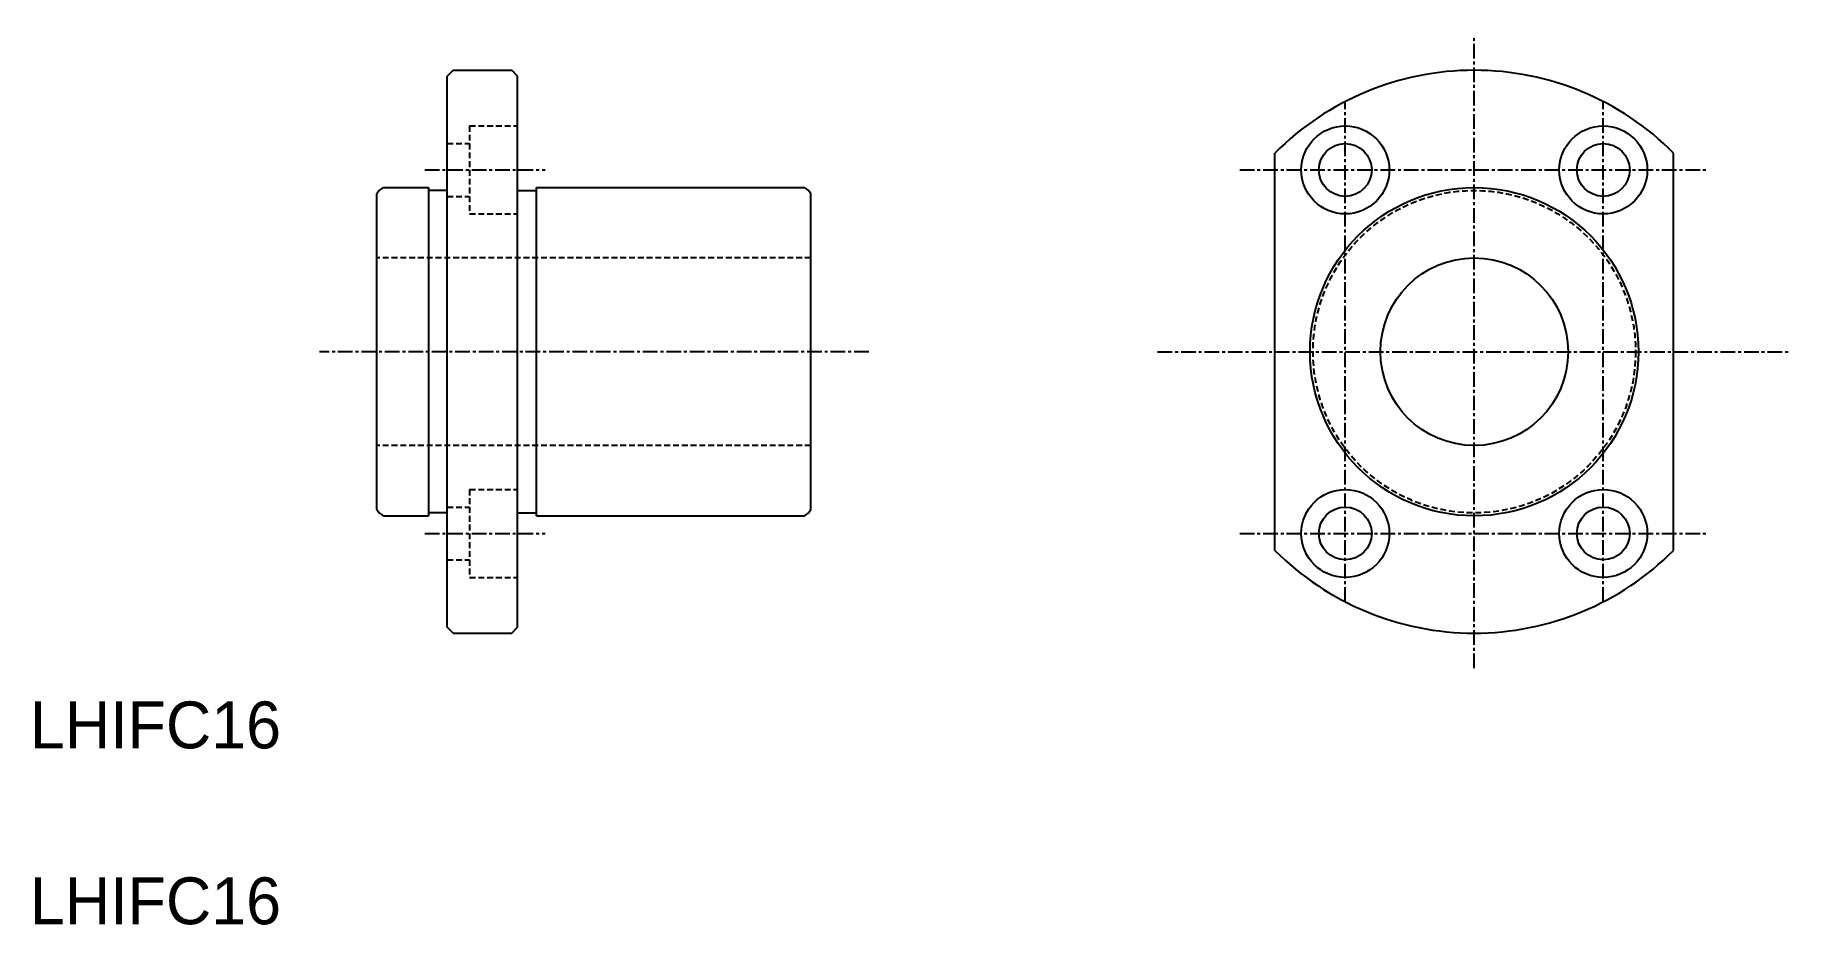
# Model space of a CAD drawing. Extents: x 152 to 302, y 135 to 211.
import ezdxf

# ---------------------------------------------------------------- set-up
doc = ezdxf.new("R2010")
doc.units = 0
doc.linetypes.add('CENTER', pattern=[2, 1.25, -0.25, 0.25, -0.25])
doc.linetypes.add('DASHED', pattern=[0.75, 0.5, -0.25])
doc.layers.get('0').update_dxf_attribs({"linetype": 'CONTINUOUS'})
doc.layers.add('CENTER', color=1, linetype='CENTER')

msp = doc.modelspace()

# ---------------------------------------------------------------- linework, layer by layer
at = {"color": 7, "linetype": 'CONTINUOUS'}
for p, q in [((187.58, 208.27), (187.08, 207.77)), ((187.58, 208.27), (192.58, 208.27)), ((192.58, 208.27), (193.08, 207.77)), ((187.08, 160.77), (187.08, 207.77)), ((193.08, 160.77), (193.08, 207.77)), ((257.65, 167.33), (257.65, 201.21)), ((291.65, 167.33), (291.65, 201.21)), ((181.08, 170.81), (181.08, 197.73)), ((181.63, 198.27), (185.48, 198.27)), ((185.48, 198.27), (185.48, 170.27)), ((187.08, 198.02), (185.48, 198.02)), ((193.08, 198.02), (194.68, 198.02)), ((194.68, 170.27), (194.68, 198.27)), ((194.68, 198.27), (217.54, 198.27)), ((218.08, 170.81), (218.08, 197.73)), ((181.63, 170.27), (185.48, 170.27)), ((187.08, 170.52), (185.48, 170.52)), ((193.08, 170.52), (194.68, 170.52)), ((194.68, 170.27), (217.54, 170.27)), ((187.58, 160.27), (187.08, 160.77)), ((187.58, 160.27), (192.58, 160.27)), ((192.58, 160.27), (193.08, 160.77))]:
    msp.add_line(p, q, dxfattribs=at)
at = {"color": 3, "linetype": 'DASHED'}
for p, q in [((188.98, 203.52), (188.98, 196.02)), ((188.98, 203.52), (193.08, 203.52)), ((187.08, 202.02), (188.98, 202.02)), ((187.08, 197.52), (188.98, 197.52)), ((188.98, 196.02), (193.08, 196.02)), ((218.08, 192.27), (181.08, 192.27)), ((218.08, 176.27), (181.08, 176.27)), ((188.98, 172.52), (188.98, 165.02)), ((188.98, 172.52), (193.08, 172.52)), ((187.08, 171.02), (188.98, 171.02)), ((187.08, 166.52), (188.98, 166.52)), ((188.98, 165.02), (193.08, 165.02))]:
    msp.add_line(p, q, dxfattribs=at)
for p, q in [((193.08, 184.27), (193.08, 184.27)), ((193.08, 172.52), (193.08, 172.52))]:
    msp.add_line(p, q)
at = {"color": 7, "linetype": 'CONTINUOUS'}
for centre, radius in [((263.65, 199.77), 3.75), ((285.65, 199.77), 3.75), ((263.65, 199.77), 2.25), ((285.65, 199.77), 2.25), ((274.65, 184.27), 14), ((274.65, 184.27), 8), ((263.65, 168.77), 3.75), ((285.65, 168.77), 3.75), ((263.65, 168.77), 2.25), ((285.65, 168.77), 2.25)]:
    msp.add_circle(centre, radius, dxfattribs=at)
at = {"color": 3, "linetype": 'DASHED'}
msp.add_circle((274.65, 184.27), 13.75, dxfattribs=at)
at = {"color": 7, "linetype": 'CONTINUOUS'}
for centre, radius, start, end in [((274.65, 184.27), 24, 44.9005, 135.0995), ((182.23, 197.12), 1.3, 117.7958, 152.2042), ((216.93, 197.12), 1.3, 27.7958, 62.2042), ((182.23, 171.42), 1.3, 207.7958, 242.2042), ((216.93, 171.42), 1.3, 297.7958, 332.2042), ((274.65, 184.27), 24, 224.9005, 315.0995)]:
    msp.add_arc(centre, radius, start, end, dxfattribs=at)
at = {"layer": 'CENTER', "color": 1, "linetype": 'CENTER'}
for p, q in [((274.65, 157.27), (274.65, 211.27)), ((263.65, 162.94), (263.65, 205.6)), ((285.65, 162.94), (285.65, 205.6)), ((185.16, 199.77), (195.43, 199.77)), ((254.65, 199.77), (294.65, 199.77)), ((223.01, 184.27), (176.18, 184.27)), ((247.65, 184.27), (301.65, 184.27)), ((185.16, 168.77), (195.43, 168.77)), ((254.65, 168.77), (294.65, 168.77))]:
    msp.add_line(p, q, dxfattribs=at)

# ---------------------------------------------------------------- texts
at = {"color": 7, "linetype": 'CONTINUOUS'}
for p in [(151.5, 150.44), (151.5, 135.44)]:
    msp.add_text('LHIFC16', height=4, dxfattribs=at).set_placement(p)

doc.saveas('drawing.dxf')
